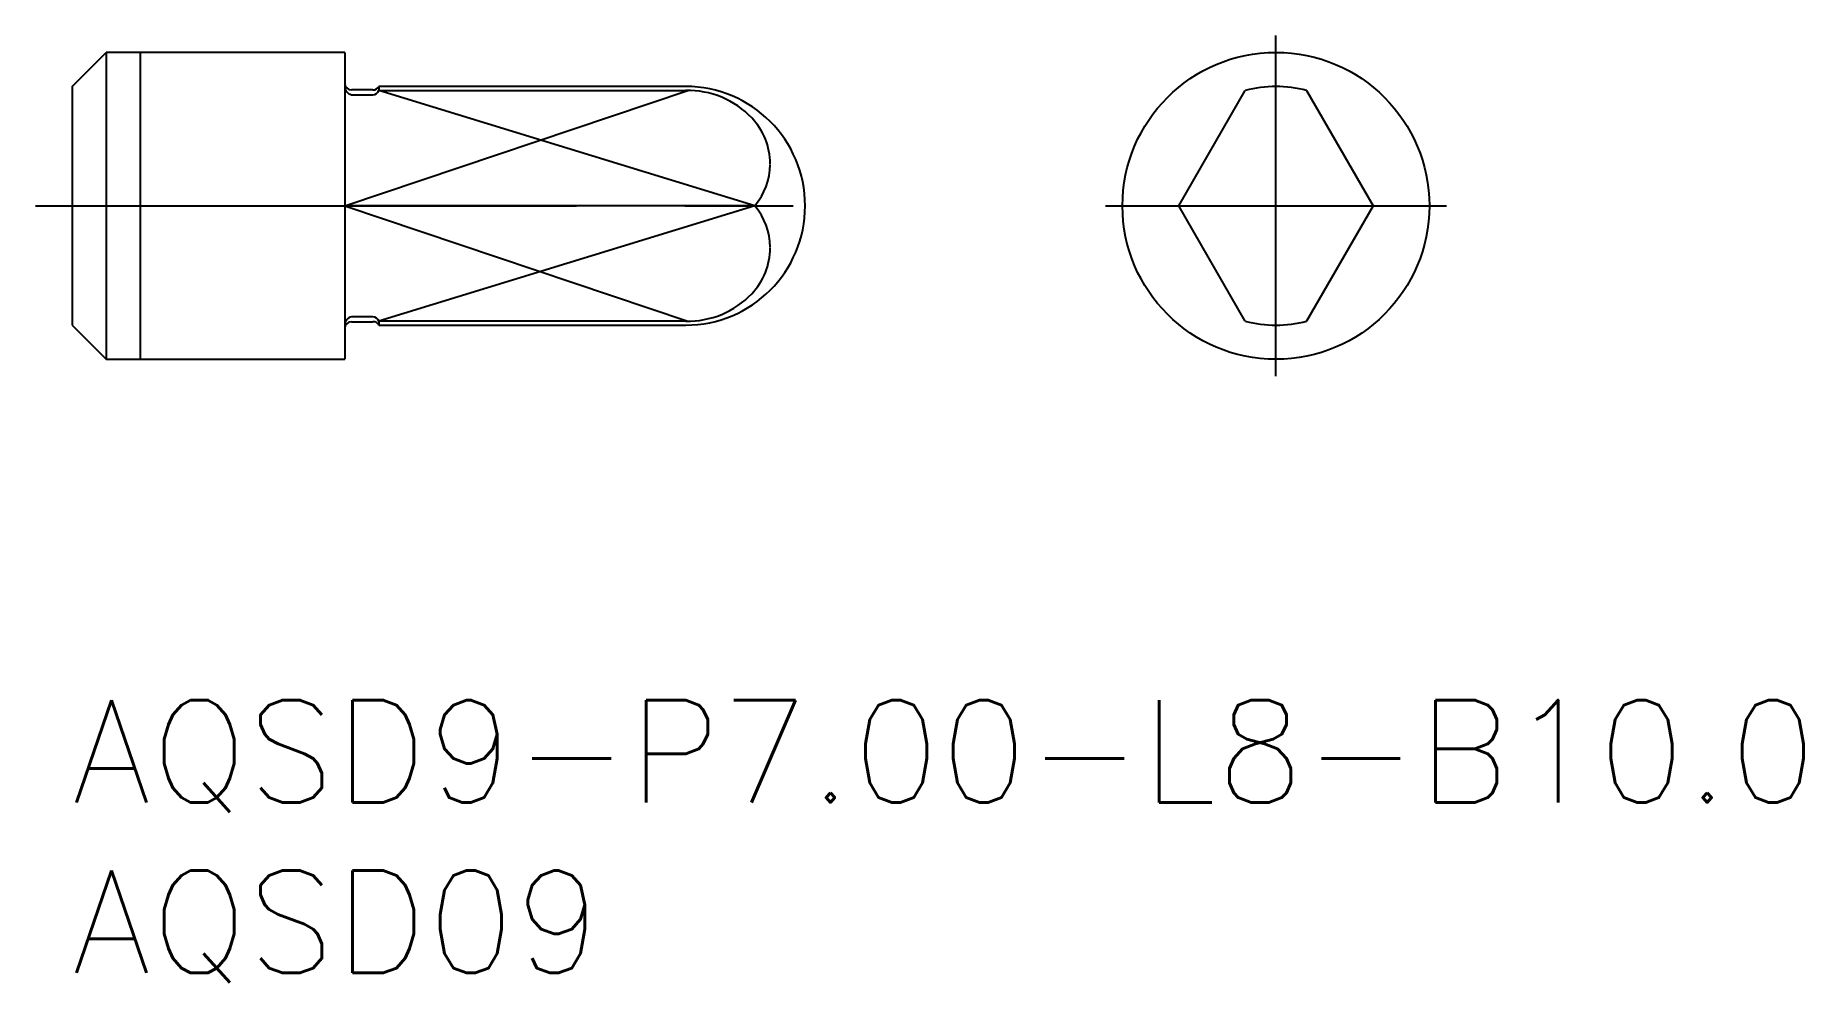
# Model space of a CAD drawing. Extents: x -1.1 to 50.8, y -8.3 to 19.5.
import ezdxf

# ---------------------------------------------------------------- set-up
doc = ezdxf.new("R2010")
doc.units = 0
doc.header["$LTSCALE"] = 0.5
doc.linetypes.add('CENTER', pattern=[50.8, 31.75, -6.35, 6.35, -6.35])
for name, color, linetype in [('MSM_CENTER', 1, 'CENTER'), ('MSM_CONTINUOUS', 7, 'CONTINUOUS'), ('MSM_NARROW', 5, 'CONTINUOUS'), ('MSM_PART_NUMBER', 7, 'CONTINUOUS')]:
    doc.layers.add(name, color=color, linetype=linetype)
doc.styles.get("Standard").update_dxf_attribs({"font": 'txt.shx', "height": 1, "bigfont": 'bigfont.shx'})

# ---------------------------------------------------------------- blocks, each defined once
blk = doc.blocks.new('*U15')
at = {"layer": 'MSM_PART_NUMBER'}
blk.add_text('AQSD9-P7.00-L8-B10.0', height=3, dxfattribs=at).set_placement((0, -3))
blk = doc.blocks.new('*U16')
at = {"layer": 'MSM_PART_NUMBER'}
blk.add_text('AQSD09', height=3, dxfattribs=at).set_placement((0, -8))

msp = doc.modelspace()

# ---------------------------------------------------------------- linework, layer by layer
at = {"layer": 'MSM_CENTER'}
for p, q in [((35.309, 9.5), (35.309, 19.5)), ((-1.075, 14.5), (22.575, 14.5)), ((30.309, 14.5), (40.309, 14.5))]:
    msp.add_line(p, q, dxfattribs=at)
at = {"layer": 'MSM_CONTINUOUS'}
for p, q in [((0, 18), (1, 19)), ((8, 19), (1, 19)), ((1, 19), (1, 10)), ((8, 19), (8, 10)), ((0, 18), (0, 11)), ((8.827, 17.9), (8.2, 17.9)), ((8.2, 17.758), (8.827, 17.758)), ((18, 18), (9, 18)), ((9, 18), (9, 17.882)), ((9, 17.882), (18, 17.882)), ((32.457, 14.5), (34.409, 17.882)), ((36.209, 17.882), (38.162, 14.5)), ((20.028, 14.5), (8, 14.5)), ((34.409, 11.118), (32.457, 14.5)), ((38.162, 14.5), (36.209, 11.118)), ((0, 11), (1, 10)), ((8.827, 11.242), (8.2, 11.242)), ((8.2, 11.1), (8.827, 11.1)), ((9, 11.118), (9, 11)), ((18, 11.118), (9, 11.118)), ((9, 11), (18, 11)), ((1, 10), (8, 10))]:
    msp.add_line(p, q, dxfattribs=at)
msp.add_circle((35.309, 14.5), 4.5, dxfattribs=at)
for centre, radius, start, end in [((8.2, 18.1), 0.2, 180, 270), ((8.246, 18), 0.246, 179.2719, 259.2429), ((8.827, 18.1), 0.2, 270, 330), ((8.816, 17.956), 0.198, 273.0599, 338.1839), ((18, 14.5), 3.5, 270, 90), ((18.058, 15.292), 2.591, 43.5409, 91.2736), ((35.309, 14.5), 3.5, 75.0994, 104.9006), ((18.52, 15.723), 1.959, 0.372, 43.7431), ((18.529, 15.748), 1.95, 320.2094, 359.0393), ((18.529, 13.252), 1.95, 0.9607, 39.7906), ((18.52, 13.277), 1.959, 316.2569, 359.628), ((18.058, 13.708), 2.591, 268.7264, 316.4591), ((8.242, 11.003), 0.242, 100.0108, 181.4745), ((8.2, 10.9), 0.2, 90, 180), ((8.813, 11.039), 0.203, 22.7442, 86.0121), ((8.827, 10.9), 0.2, 30, 90), ((35.309, 14.5), 3.5, 255.0994, 284.9006)]:
    msp.add_arc(centre, radius, start, end, dxfattribs=at)
at = {"layer": 'MSM_NARROW'}
for p, q in [((2, 19), (2, 10)), ((8, 14.5), (18.058, 17.883)), ((20.028, 14.5), (9, 17.882)), ((8, 14.5), (18.058, 11.117)), ((20.028, 14.5), (9, 11.118))]:
    msp.add_line(p, q, dxfattribs=at)

# ---------------------------------------------------------------- block references
at = {"layer": 'MSM_CONTINUOUS'}
for name in ['*U15', '*U16']:
    msp.add_blockref(name, (0, 0), dxfattribs=at)

doc.saveas('drawing.dxf')
